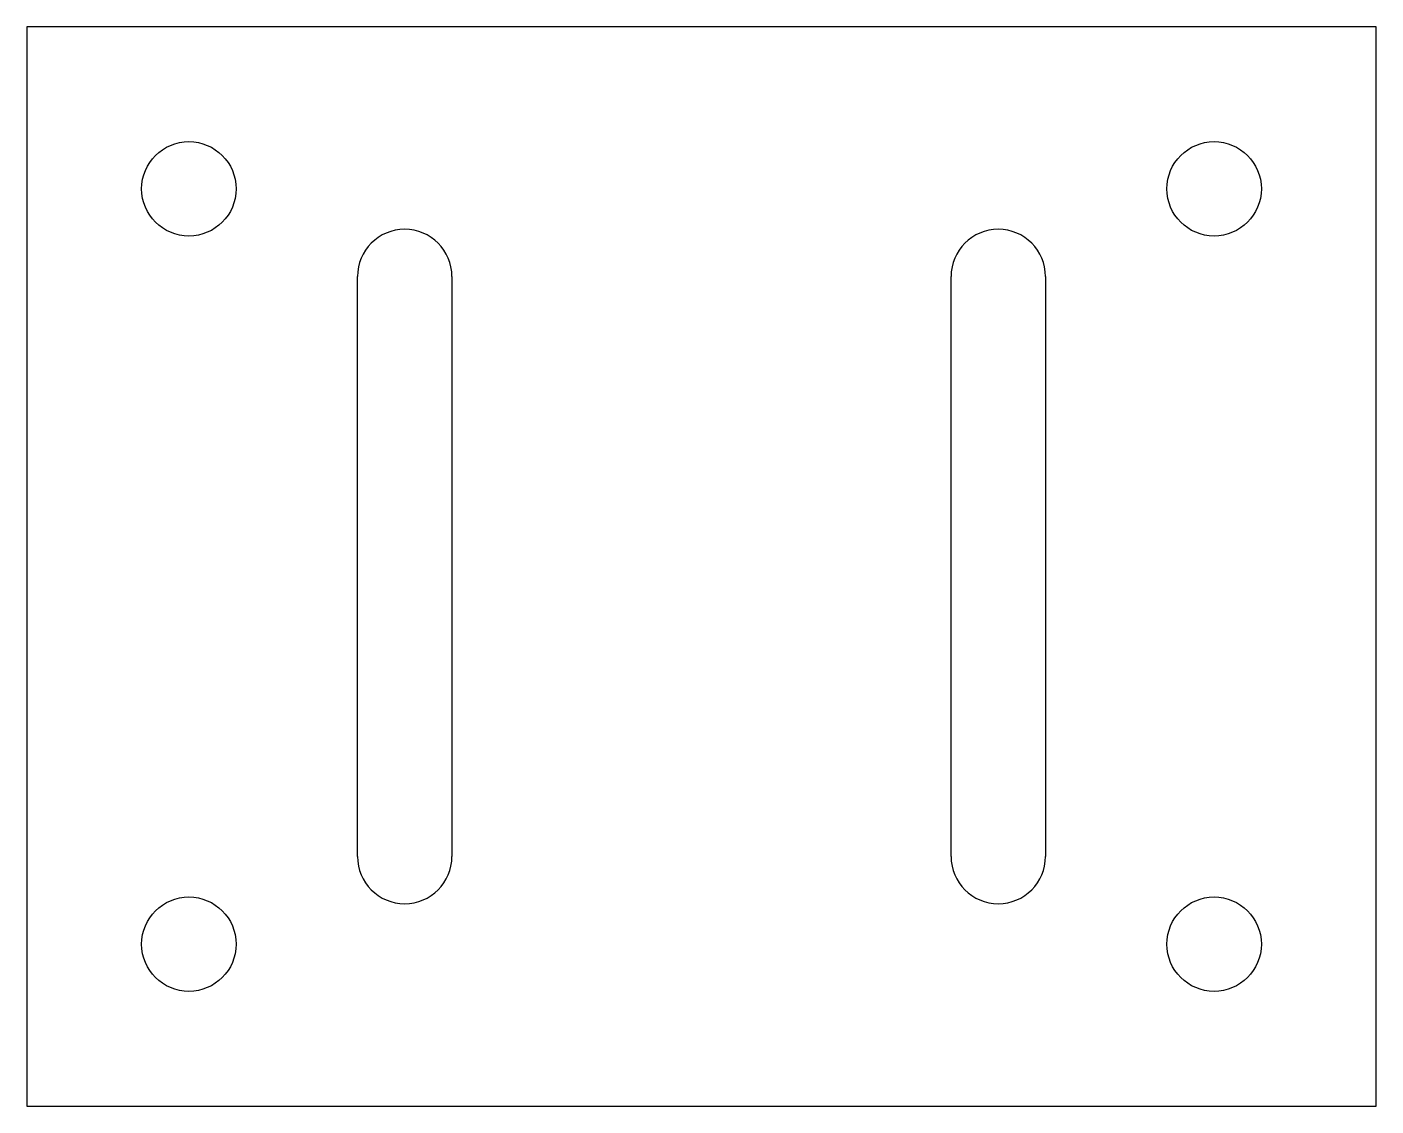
# Model space of a CAD drawing. Header units: millimetres. Extents: x 0 to 50, y 0 to 40.
import ezdxf

# ---------------------------------------------------------------- set-up
doc = ezdxf.new("R2010")
doc.units = ezdxf.units.MM

msp = doc.modelspace()

# ---------------------------------------------------------------- linework, layer by layer
for p, q in [((0, 40), (0, 0)), ((50, 40), (0, 40)), ((50, 0), (50, 40)), ((12.25, 9.25), (12.25, 30.75)), ((15.75, 30.75), (15.75, 9.25)), ((34.25, 9.25), (34.25, 30.75)), ((37.75, 30.75), (37.75, 9.25)), ((0, 0), (50, 0))]:
    msp.add_line(p, q)
for centre in [(6, 34), (44, 34), (6, 6), (44, 6)]:
    msp.add_circle(centre, 1.75)
for centre, start, end in [((14, 30.75), 0, 180), ((36, 30.75), 0, 180), ((14, 9.25), 180, 360), ((36, 9.25), 180, 360)]:
    msp.add_arc(centre, 1.75, start, end)

doc.saveas('drawing.dxf')
